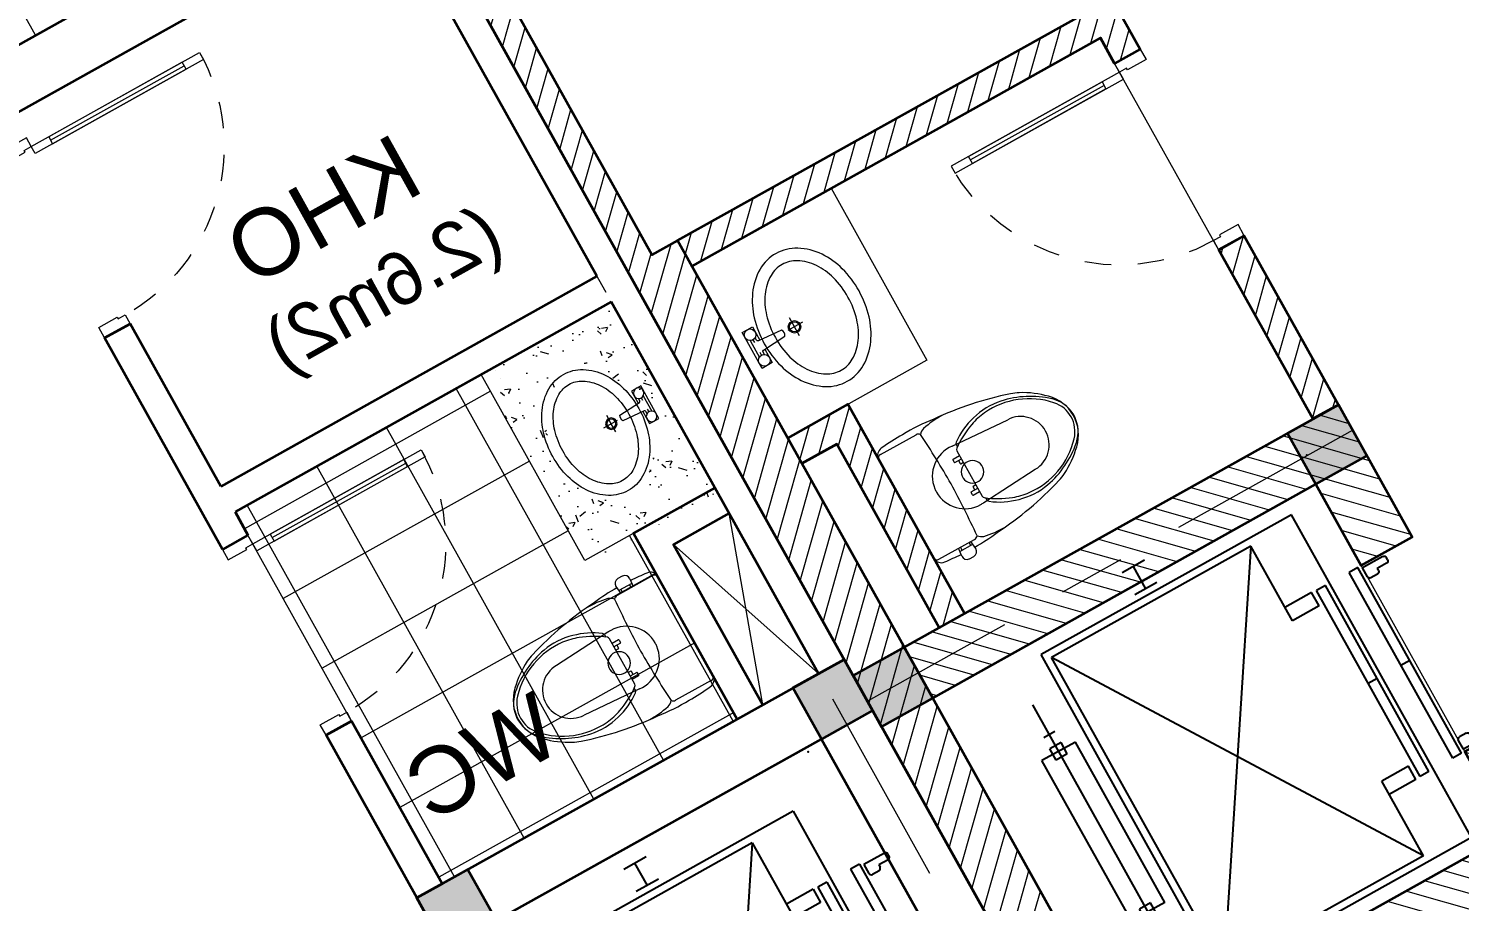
# Model space of a CAD drawing. Header units: millimetres. Extents: x 567980 to 569372, y 2065777 to 2066674.
# Drawn here: x 569140.37 to 569145.75, y 2066328.22 to 2066331.5 of the extents above; entities that cross this region are included whole.
import ezdxf
from ezdxf.enums import TextEntityAlignment as Align

# ---------------------------------------------------------------- set-up
doc = ezdxf.new("R2010")
doc.units = ezdxf.units.MM
for name, pattern in [('ACAD_ISO10W100', [18.5, 12, -3, 0.5, -3]), ('CENTER', [3, 1.5, -0.5, 0.5, -0.5]), ('HIDDEN', [0.75, 0.5, -0.25])]:
    doc.linetypes.add(name, pattern=pattern)
for name, color, linetype, lineweight in [('A-COT VACH', 2, 'Continuous', 35), ('A-CUA', 25, 'Continuous', 5), ('A-HATCH', 251, 'Continuous', 5), ('A-NET THAY', 125, 'Continuous', 18), ('A-NOI THAT', 44, 'Continuous', 9), ('A-TEXT', 7, 'Continuous', 18), ('A-TRUC', 250, 'CENTER', 5), ('A-TUONG', 255, 'Continuous', 35), ('boDnv', 54, 'Continuous', 25), ('E-NoiThat', 32, 'Continuous', 9)]:
    doc.layers.add(name, color=color, linetype=linetype, lineweight=lineweight)
for name, color, linetype in [('A-NOITHAT', 252, 'Continuous'), ('ChiaLo', 128, 'CENTER'), ('LogDg', 7, 'Continuous'), ('LoLK', 6, 'Continuous'), ('RANHGIOI', 2, 'HIDDEN'), ('TimDg', 222, 'Continuous'), ('ViaHeS', 32, 'Continuous')]:
    doc.layers.add(name, color=color, linetype=linetype)
doc.styles.add('A1-arial', font='arial.ttf')
pattern_1 = [(45, (0, 0), (-39.7747564417433, 39.7747564417433), [])]

# ---------------------------------------------------------------- blocks, each defined once
blk = doc.blocks.new('NEN')
at = {"layer": 'ChiaLo', "ltscale": 5}
blk.add_lwpolyline([(443.2643480503466, -37.73460690141656), (453.0097451560432, -55.19963582558557)], dxfattribs=at)
at = {"layer": 'LogDg'}
blk.add_lwpolyline([(462.1815661221044, -42.48358451551758, 0.0041726284779351), (446.5413396563381, -13.10736899357289, 0.417549530264486), (435.6132757971063, -9.93979105958715), (272.325187106966, -101.0537121025845, 0.4010373898271505), (269.0683510029921, -111.618277476402), (286.0838665945921, -145.6392632354982, 0.4275136513598196), (297.1370203814004, -149.0467209995259), (456.9905111831613, -59.84928802633658, 0.4060167121569392), (462.181566121988, -42.48358451551758)], format="xyb", dxfattribs=at)
at = {"layer": 'LoLK'}
blk.add_lwpolyline([(450.7170706497272, -33.57602568366565), (443.2643480502302, -37.73460690118372), (453.0097451560432, -55.19963582511991), (453.8875007131137, -54.70985269895755), (456.7725843070075, -45.08751426707022, 0.001635701081848544)], format="xyb", close=True, dxfattribs=at)
blk.add_lwpolyline([(443.2643480503466, -37.73460690118372), (438.0248393734219, -40.65822603250854), (447.7702364791185, -58.12325495714322), (453.0097451559268, -55.19963582605124)], close=True, dxfattribs=at)
at = {"layer": 'RANHGIOI', "color": 1, "ltscale": 9, "const_width": 1}
blk.add_lwpolyline([(-499.2712628248846, -471.6360870120116), (-50.47988043015357, -321.0239030651283, 0.05068378633206799), (130.4249903328018, -239.1350950314663), (301.3185663222102, -139.8425403106958), (460.0002608364448, -51.29896371345967, 0.006594107435328542), (435.2929911182728, -5.050918132066727), (303.0784757988295, 234.7691866031382), (284.6716201863019, 225.0765331583098), (-55.99284061836079, 76.58595611830242), (-56.83866986131761, 76.22319068433717, -0.005137433380439285), (-90.74293923540972, 62.09280168754049)], format="xyb", dxfattribs=at)
at = {"layer": 'TimDg', "linetype": 'ACAD_ISO10W100', "ltscale": 0.75}
blk.add_lwpolyline([(283.9055627286434, 294.4015332737472), (445.8017766892444, 0.7426494921091944, -0.0075170620276079), (474.0389339127578, -52.34833341650665), (508.7857144809095, -120.1167163779028, 0.0002777777783917)], format="xyb", dxfattribs=at)
at = {"layer": 'ViaHeS'}
blk.add_lwpolyline([(441.2579285323154, -15.95097548863851), (434.4995760840829, -13.99666644632816), (275.2912167349132, -102.8341193376109), (273.1615556324832, -109.7423404543661), (288.9297071680194, -141.2693345043808), (295.4895445022266, -143.2293175195809), (301.3185663401382, -139.8425403013825), (453.8875007131137, -54.70985269942321), (456.7725843070075, -45.08751426753588, 0.0041511948293334)], format="xyb", close=True, dxfattribs=at)
blk = doc.blocks.new('NEN A')
at = {"layer": 'LoLK'}
blk.add_lwpolyline([(-1.005157863488421, 20.00000000162981), (-7.005157863721251, 20.00000000139698), (-7.00515786325559, -6.984919309616089e-10), (-1.00515786325559, -6.984919309616089e-10)], close=True, dxfattribs=at)
blk.add_lwpolyline([(7.529294191859663, 20.00000000186265), (-1.005157863721251, 20.00000000162981), (-1.005157862789929, 0), (-2.328306436538696e-10, 0), (7.20807887497358, 6.996906686108559, 0.001635701081848544)], format="xyb", close=True, dxfattribs=at)
blk = doc.blocks.new('AP11B2')
at = {"layer": 'A-NOITHAT'}
for p, q in [((359.9999999990687, 1491.603832304019), (-360.0000000009313, 1491.603832304019)), ((-360.0000000009313, 1341.603832304019), (-360.0000000009313, 1491.603832304019)), ((359.9999999990687, 1341.603832304019), (359.9999999990687, 1491.603832304019)), ((557.9627270745113, 1416.603832304019), (-568.2546845125034, 1416.603832304019)), ((-435.0000000009313, 1391.603832304027), (-435.0000000009313, 1441.603832304019)), ((-385.0000000009313, 1391.603832304027), (-385.0000000009313, 1441.603832304019)), ((-335.0000000009313, 1441.603832304019), (-385.0000000009313, 1441.603832304019)), ((-335.0000000009313, 1391.603832304027), (-335.0000000009313, 1441.603832304019)), ((384.9999999990687, 1441.603832304019), (334.9999999990687, 1441.603832304019)), ((334.9999999990687, 1391.603832304027), (334.9999999990687, 1441.603832304019)), ((384.9999999990687, 1391.603832304027), (384.9999999990687, 1441.603832304019)), ((434.9999999990687, 1391.603832304027), (434.9999999990687, 1441.603832304019)), ((-335.0000000009313, 1391.603832304027), (-385.0000000009313, 1391.603832304027)), ((384.9999999990687, 1391.603832304027), (334.9999999990687, 1391.603832304027)), ((-725.0000000009313, 166.1255714344661), (-725.0000000009313, 1291.603832304019)), ((724.9999999990687, 1291.603832304019), (-725.0000000009313, 1291.603832304019)), ((359.9999999990687, 1341.603832304019), (-360.0000000009313, 1341.603832304019)), ((724.9999999990687, 166.1255714344588), (724.9999999990687, 1291.603832304019)), ((-695.0000000009313, 366.1255714344516), (-695.0000000009313, 1261.603832304019)), ((694.9999999990687, 1261.603832304019), (-695.0000000009313, 1261.603832304019)), ((694.9999999990687, 366.1255714344516), (-695.0000000009313, 1261.603832304019)), ((-695.0000000009313, 366.1255714344516), (694.9999999990687, 1261.603832304019)), ((694.9999999990687, 366.1255714344516), (694.9999999990687, 1261.603832304019)), ((-850.0000000009313, 757.1255714344661), (-850.0000000009313, 857.1255714344661)), ((-750.0000000009313, 757.1255714344661), (-750.0000000009313, 857.1255714344661)), ((749.9999999990687, 757.1255714344661), (749.9999999990687, 857.1255714344661)), ((849.9999999990687, 757.1255714344661), (849.9999999990687, 857.1255714344661)), ((-750.0000000009313, 807.1255714344588), (-850.0000000009313, 807.1255714344588)), ((749.9999999990687, 807.1255714344588), (849.9999999990687, 807.1255714344516)), ((-360.0000000009313, 366.1255714344516), (-695.0000000009313, 366.1255714344516)), ((-420.0000000009313, 246.1255714344588), (-420.0000000009313, 366.1255714344516)), ((-360.0000000009313, 246.1255714344588), (-360.0000000009313, 366.1255714344516)), ((694.9999999990687, 366.1255714344516), (359.9999999990687, 366.1255714344516)), ((359.9999999990687, 246.1255714344516), (359.9999999990687, 366.1255714344516)), ((419.9999999990687, 246.1255714344516), (419.9999999990687, 366.1255714344516)), ((-360.0000000009313, 246.1255714344588), (-420.0000000009313, 246.1255714344588)), ((417.3913043467328, 226.1255714344588), (-417.3913043485954, 226.1255714344661)), ((-417.3913043485954, 186.1255714344588), (-417.3913043485954, 226.1255714344661)), ((-9.313225746154785e-10, 186.1255714344516), (-9.313225746154785e-10, 226.1255714344661)), ((419.9999999990687, 246.1255714344516), (359.9999999990687, 246.1255714344516)), ((417.3913043467328, 186.1255714344516), (417.3913043467328, 226.1255714344588)), ((417.3913043467328, 186.1255714344516), (-417.3913043485954, 186.1255714344588)), ((724.9999999990687, 166.1255714344588), (-725.0000000009313, 166.1255714344661)), ((417.3913043467328, 79.48334088382398), (-417.3913043485954, 79.48334088382398)), ((-417.3913043485954, 39.48334088382398), (-417.3913043485954, 79.48334088382398)), ((-9.313225746154785e-10, 39.48334088382398), (-9.313225746154785e-10, 79.48334088382398)), ((417.3913043467328, 39.48334088382398), (417.3913043467328, 79.48334088382398)), ((417.3913043467328, 39.48334088382398), (-417.3913043485954, 39.48334088382398)), ((-407.3913043476641, -66.86999999999534), (-407.3913043476641, 25)), ((-367.3913043485954, 25), (-407.3913043476641, 25)), ((-357.3913043485954, -15), (-357.3913043485954, 15)), ((357.3913043467328, -15), (357.3913043467328, 15)), ((407.3913043458015, 25), (367.3913043467328, 25)), ((407.3913043458015, -66.86999999999534), (407.3913043458015, 25)), ((-377.3913043476641, -66.86999999999534), (-377.3913043476641, -24.99999999999272)), ((-367.3913043485954, -24.99999999999272), (-377.3913043476641, -24.99999999999272)), ((377.3913043458015, -24.99999999999272), (367.3913043467328, -24.99999999999272)), ((377.3913043458015, -66.86999999999534), (377.3913043458015, -24.99999999999272)), ((-387.3913043485954, -76.86999999999534), (-397.3913043485954, -76.86999999999534)), ((397.3913043467328, -76.86999999999534), (387.3913043467328, -76.86999999999534))]:
    blk.add_line(p, q, dxfattribs=at)
for centre, start, end in [((-367.3913043485954, 15), 0, 90), ((367.3913043467328, 15), 90, 180), ((-367.3913043485954, -15), 270, 0), ((367.3913043467328, -15), 180, 270), ((-397.3913043485954, -66.86999999999534), 180, 270), ((-387.3913043485954, -66.86999999999534), 270, 0), ((387.3913043467328, -66.86999999999534), 180, 270), ((397.3913043467328, -66.86999999999534), 270, 0)]:
    blk.add_arc(centre, 10, start, end, dxfattribs=at)
for p in [(-900.0000000009313, 0), (899.9999999990687, 0)]:
    blk.add_point(p, dxfattribs=at)
blk = doc.blocks.new('cum tm 2')
at = {"layer": 'A-HATCH'}
h = blk.add_hatch(dxfattribs=at)
h.set_pattern_fill('ANSI31', color=256, scale=450)
h.set_pattern_definition(pattern_1)
h.paths.add_polyline_path([(0, 0), (-1.30385160446167e-08, -220), (-1650.000000209548, -219.9999999112915), (-1650.000000209548, -569.9999999154825), (-1870.000000210479, -569.9999999153661), (-1870.000000209548, 1.01746991276741e-07)])
h = blk.add_hatch(dxfattribs=at)
h.set_pattern_fill('ANSI31', color=256, scale=450)
h.set_pattern_definition(pattern_1)
edge = h.paths.add_edge_path()
edge.add_line((-1.080334186553955e-07, -1939.99999991979), (-1870.00000021141, -1939.99999991979))
edge.add_line((-1870.00000021141, -1939.99999991979), (-1870.000000210479, -1369.999999915366))
edge.add_line((-1870.000000210479, -1369.999999915366), (-1650.00000021141, -1369.999999915482))
edge.add_line((-1650.00000021141, -1369.999999915482), (-1650.00000021141, -1719.99999991979))
edge.add_line((-1650.00000021141, -1719.99999991979), (-3.57162207365036e-06, -1719.99999991979))
edge.add_line((-3.57162207365036e-06, -1719.99999991979), (-3.57162207365036e-06, -1939.99999991979))
at = {"layer": 'A-NET THAY'}
blk.add_line((-1650.00000021141, -1369.999999915482), (-1650.000000209548, -569.9999999154825), dxfattribs=at)
at = {"layer": 'A-TUONG'}
for points in [[(0, 0), (-1.30385160446167e-08, -220), (-1650.000000209548, -219.9999999112915), (-1650.000000209548, -569.9999999154825), (-1870.000000210479, -569.9999999153661), (-1870.000000209548, 1.01746991276741e-07), (0, 0)], [(-1.080334186553955e-07, -1939.99999991979), (-1870.00000021141, -1939.99999991979), (-1870.000000210479, -1369.999999915366), (-1650.00000021141, -1369.999999915482), (-1650.00000021141, -1719.99999991979), (-3.57162207365036e-06, -1719.99999991979), (-3.57162207365036e-06, -1939.99999991979)]]:
    blk.add_lwpolyline(points, dxfattribs=at)
at = {"layer": 'E-NoiThat', "xscale": 0.9583333333333354, "yscale": 0.9583333333333354, "zscale": 0.9583333333333354, "rotation": 270}
blk.add_blockref('AP11B2', (-1673.958333543502, -969.9999999154825), dxfattribs=at)
blk = doc.blocks.new('*U383')
blk.add_line((-100.0000000000023, 69.99999999999682), (-866.6666666579814, 69.99999999997185))
for points in [[(146.6666666697758, 1066.666666657984), (146.6666666697779, 1006.666666657984), (39.99999999996746, 1006.66666665798), (39.99999999996713, 1016.66666665798), (-3.287385099311629e-11, 1016.666666657979), (-3.455376451328205e-11, 1066.666666657979)], [(-1.651491810735364e-12, 50), (-966.6666666579814, 49.99999999996844), (-966.6666666579824, 89.99999999996844), (-2.984053943095819e-12, 90)], [(-100.0000000000017, 49.99999999999693), (-100.000000000003, 89.99999999999682), (-866.6666666579824, 89.99999999997185), (-866.6666666579812, 49.99999999997185)], [(146.6666666698102, 4.774847184307873e-12), (146.6666666698083, 60.000000000005), (39.999999999998, 60.00000000000148), (39.99999999999832, 50.00000000000148), (-1.651491810735364e-12, 50), (0, 0)]]:
    blk.add_lwpolyline(points, close=True)
at = {"linetype": 'HIDDEN'}
blk.add_arc((-1.651491810735364e-12, 50), 966.6666666579797, 90.00000000000216, 180, dxfattribs=at)
blk = doc.blocks.new('cot 220')
at = {"layer": 'A-COT VACH'}
h = blk.add_hatch(color=256, dxfattribs=at)
h.dxf.hatch_style = 1
h.paths.add_polyline_path([(110.0000037951395, 109.9999999980937), (-109.9999962048605, 109.9999999980937), (-109.9999962048605, -110.0000000019063), (110.0000037951395, -110.0000000019063)])
blk.add_lwpolyline([(-109.9999962048605, -110.0000000019063), (110.0000037951395, -110.0000000019063), (110.0000037951395, 109.9999999980937), (-109.9999962048605, 109.9999999980937)], close=True, dxfattribs=at)
blk = doc.blocks.new('A$C78CE4EF6')
at = {"linetype": 'Continuous'}
for points in [[(272.9099743980005, 407.8112652199343), (220.4894274834332, 407.8112652199343), (220.4894274834332, 427.8112652199343), (220.4894274834332, 447.8112652199343), (290.4894274834332, 447.8112652199343), (360.4894274834369, 447.8112652199343), (360.4894274834369, 427.8112652199343), (360.4894274834369, 407.8112652199343), (308.0688805688878, 407.8112652199343)], [(323.1689194077262, 437.8112652199343), (257.8099355591366, 437.8112652199343)], [(260.4894274834369, 427.8112652199343), (270.9464681772697, 427.8112652199343)], [(320.4894274834332, 427.8112652199343), (310.0323867896368, 427.8112652199343)], [(290.421921823181, 250.5265355221927), (290.421921823181, 308.2396163186058)], [(255.1775905467402, 282.0678791264072), (290.4219218232029, 282.0678791264072), (325.6662530996437, 282.0678791264072)]]:
    blk.add_lwpolyline(points, dxfattribs=at)
for points in [[(40.00001144676571, 214.9999918006361, 0.1363991132505848), (60.47148754901355, 141.3535817116499, 0.1069699270968617), (119.2827109044301, 78.90109946765006, 0.08139384153877101), (196.0569786809392, 42.77061201166362, 0.06946845348571176), (290.0000114467657, 29.65516421385109, 0.06946845348582315), (383.9430442127159, 42.77061201166362, 0.08139384153865274), (460.717311989094, 78.90109946765006, 0.1069699270966787), (519.5285353444597, 141.3535817116499, 0.1363991132507756), (540.0000114467584, 214.9999918006361, 0.136399113250898), (519.5285353444197, 288.6464018886909, 0.1069699270965477), (460.717311989094, 351.0988841326907, 0.081393841538581), (383.9430442128105, 387.2293715886772, 0.06946845348590198), (290.0000114467657, 400.3448193864897, 0.06946845348571208), (196.0569786809392, 387.2293715886772, 0.08139384153878577), (119.2827109044083, 351.0988841326907, 0.1069699270968064), (60.47148754902082, 288.6464018886909, 0.1363991132506328)], [(83.10345972262803, 214.9999918006361, 0.1363991132507175), (97.39172963549572, 163.5977489817888, 0.106969927096764), (143.7020567185173, 114.420147924684, 0.08139384153869705), (207.862280761703, 84.2259144000709, 0.069468453485774), (290.0000114467657, 72.75861249025911, 0.0694684534857822), (372.1377421318139, 84.2259144000709, 0.08139384153872668), (436.2979661750142, 114.420147924684, 0.1069699270967358), (482.608293258043, 163.5977489817888, 0.1363991132506399), (496.8965631709034, 214.9999918006361, 0.1363991132505748), (482.6082932580539, 266.402234618552, 0.1069699270967331), (436.2979661750142, 315.5798356756568, 0.08139384153872804), (372.1377421318284, 345.7740692012012, 0.06946845348580341), (290.0000114467657, 357.2413711100817, 0.069468453485774), (207.862280761703, 345.7740692012012, 0.08139384153869675), (143.7020567185173, 315.5798356756568, 0.1069699270967864), (97.39172963548117, 266.402234618552, 0.136399113250665)]]:
    blk.add_lwpolyline(points, format="xyb", close=True, dxfattribs=at)
blk.add_lwpolyline([(257.8099355591148, 417.8112652199343), (267.3950596470422, 417.8112652199343, -0.3858324810878963), (272.3711364652881, 413.2997931092978), (278.5927070506659, 325.8220949321985, 0.2703142702328672), (302.3861479161969, 325.8220949321985), (308.6077185015747, 413.2997931092978, -0.3858324810877332), (313.5837953198497, 417.8112652199343), (323.1689194077262, 417.8112652199343)], format="xyb", dxfattribs=at)
for centre, radius in [((240.4894274834332, 427.8112652199343), 20), ((340.4894274834332, 427.8112652199343), 20), ((290.4219218232029, 282.0678791264072), 21.55172413793103), ((290.4219218232029, 282.0678791264072), 17.24137931034483)]:
    blk.add_circle(centre, radius, dxfattribs=at)
blk = doc.blocks.new('xi')
for p, q in [((31751.29010672538, -119432.4544668607), (31751.29010672538, -119585.9954824876)), ((31976.6716985204, -119417.7680248041), (31762.50733762837, -119417.7680248041)), ((31976.6716985204, -119417.7680248041), (32190.83605941475, -119417.7680248041)), ((32202.04984522282, -119432.4544668617), (32202.04984522282, -119585.9954824876)), ((32233.53801796536, -119513.2454011077), (32202.04984522282, -119517.2796079209)), ((32214.87593571746, -119525.5375018017), (32202.04984522282, -119525.5375018017)), ((32214.87593571746, -119515.6362973759), (32214.87593571746, -119571.0988896061)), ((32256.41345199288, -119534.1399052292), (32256.41345199288, -119552.59528175)), ((32214.87593571746, -119563.2165111341), (32202.04984522282, -119563.2165111341)), ((32233.53801796536, -119573.4897858715), (32202.04984522282, -119569.4555790583)), ((31899.67036931167, -119662.6109610032), (31899.67036931167, -119690.6092520198)), ((31901.67196978905, -119660.6093605254), (31911.67308198611, -119660.6093605254)), ((31913.67123736624, -119662.6109610032), (31913.67123736624, -119690.6092520198)), ((32039.67215967688, -119662.6109610032), (32039.67215967688, -119690.6092520198)), ((32051.67142725407, -119660.6093605254), (32041.67031505701, -119660.6093605254)), ((32053.66958263653, -119662.6109610032), (32053.66958263653, -119690.6092520198)), ((31854.92202404278, -119683.8534197696), (31870.03221284456, -119913.9651276702)), ((31857.59886323565, -119699.6112865228), (31866.81449366125, -119699.6112865228)), ((31878.56571436251, -119690.6092520198), (32074.77423758336, -119690.6092520198)), ((31913.67123736624, -119677.610906749), (31926.67302773191, -119677.610906749)), ((31928.67118311438, -119679.6125072259), (31928.67118311438, -119690.6092520198)), ((32024.67221392874, -119679.6125072259), (32024.67221392874, -119690.6092520198)), ((32039.67215967688, -119677.610906749), (32026.67036931121, -119677.610906749)), ((32098.41792790542, -119683.8534197696), (32083.30773910365, -119913.9651276702)), ((32095.74453380748, -119699.6112865228), (32086.52890338187, -119699.6112865228))]:
    blk.add_line(p, q)
blk.add_circle((31976.67169852063, -119702.7669939883), 42.49869791666666)
for points in [[(31726.32349973635, -119541.064547156), (31726.46819374614, -119509.5384783642), (31728.40778250524, -119478.0434154281), (31732.13193072469, -119446.7378327483)], [(31732.13193072469, -119446.7378327483), (31733.36872000524, -119430.7388093108), (31746.46697304302, -119418.2434479827), (31762.50733762883, -119417.7680248031)], [(31751.29010672585, -119432.4544668617), (31751.29010672585, -119424.344712087), (31757.86679400594, -119417.7680248031), (31765.97999387697, -119417.7680248031)], [(32187.36340316475, -119417.7680248031), (32195.47315793947, -119417.7680248031), (32202.04984522329, -119424.344712087), (32202.04984522329, -119432.4544668617)], [(32190.83605941475, -119417.7680248031), (32206.87642400057, -119418.2434479827), (32219.97467703835, -119430.7388093108), (32221.20802122072, -119446.7378327483)], [(32221.20802122072, -119446.7378327483), (32223.87452512883, -119469.130953406), (32225.62463363537, -119491.6205367418), (32226.45834674218, -119514.1514612185)], [(31732.31796588466, -119672.5741771506), (31726.71968571746, -119628.9764937731), (31724.71464014516, -119584.9895146051), (31726.32349973635, -119541.064547156)], [(31744.35168441475, -119621.8348108279), (31747.29379596093, -119613.8387442054), (31752.0376924453, -119606.6281593526), (31758.21474865169, -119600.7577166455)], [(31758.21474865169, -119600.7611617418), (31753.94283024871, -119597.023233139), (31751.43135564119, -119591.6695547523), (31751.29010672585, -119585.9954824867)], [(31976.67169852086, -119610.5934642563), (31903.75969765426, -119609.8906647796), (31830.89592812301, -119606.6109338785), (31758.21474865169, -119600.7611617418)], [(32195.1286483919, -119600.7611617418), (32122.44746892058, -119606.6109338785), (32049.58369938933, -119609.8906647796), (31976.67169852086, -119610.5934642563)], [(32202.04984522329, -119585.9954824867), (32201.91204140239, -119591.6695547523), (32199.40056679488, -119597.023233139), (32195.1286483919, -119600.7611617418)], [(32195.1286483919, -119600.7577166455), (32201.30570459829, -119606.6281593526), (32206.04960108266, -119613.8387442054), (32208.99171262883, -119621.8348108279)], [(32227.55388710738, -119572.7249746742), (32227.45742443294, -119606.1113950284), (32225.27667898961, -119639.4599193344), (32221.02543115892, -119672.5741771506)], [(31735.49778901503, -119708.6581072705), (31735.09471284502, -119679.4747034097), (31738.06783025057, -119650.3395308824), (31744.35512951107, -119621.8382559242)], [(31899.67036931121, -119662.6109610023), (31899.67036931121, -119661.5050853537), (31900.56609413677, -119660.6093605245), (31901.67196978905, -119660.6093605245)], [(31911.67308198565, -119660.6093605245), (31912.77551254162, -119660.6093605245), (31913.67123736531, -119661.5050853537), (31913.67123736531, -119662.6109610023)], [(32039.67215967641, -119662.6109610023), (32039.67215967641, -119661.5050853537), (32040.56443940752, -119660.6093605245), (32041.67031505794, -119660.6093605245)], [(32051.67142725454, -119660.6093605245), (32052.77385780864, -119660.6093605245), (32053.66958263607, -119661.5050853537), (32053.66958263607, -119662.6109610023)], [(32208.98826753066, -119621.8382559242), (32215.27556679302, -119650.3395308824), (32218.24523910225, -119679.4747034097), (32217.84216293224, -119708.6581072705)], [(31789.96130355724, -119970.9194462458), (31759.1862655794, -119874.0571415583), (31739.83860932753, -119773.9288863512), (31732.31796588466, -119672.5741771506)], [(31801.25777165496, -119805.3929434242), (31810.30803749614, -119768.5304217236), (31826.76181353905, -119733.8968768017), (31849.61313189843, -119703.5903718108)], [(31819.54778359176, -119787.936644596), (31831.71241575197, -119754.3814145634), (31848.93789318294, -119722.8829065347), (31870.6247692676, -119694.533215777)], [(31849.61313189843, -119703.5903718108), (31851.50448931844, -119701.0857873904), (31854.46038124801, -119699.6112865219), (31857.59886323565, -119699.6112865219)], [(31870.6247692676, -119694.533215777), (31872.51612668947, -119692.0630823122), (31875.45479314119, -119690.6092520179), (31878.56571436205, -119690.6092520179)], [(31926.67302773238, -119677.6109067472), (31927.77545828649, -119677.6109067472), (31928.67118311391, -119678.5066315765), (31928.67118311391, -119679.612507225)], [(32024.67221392781, -119679.612507225), (32024.67221392781, -119678.5066315765), (32025.56449366079, -119677.6109067472), (32026.67036931121, -119677.6109067472)], [(32074.77423758336, -119690.6092520179), (32077.88860390239, -119690.6092520179), (32080.82382525966, -119692.0630823122), (32082.71518267968, -119694.533215777)], [(32082.71518267968, -119694.533215777), (32104.40550386065, -119722.8829065347), (32121.63098128975, -119754.3814145634), (32133.79216835738, -119787.936644596)], [(32095.74453380794, -119699.6112865219), (32098.88301579558, -119699.6112865219), (32101.83890772329, -119701.0857873904), (32103.72682005071, -119703.5903718108)], [(32103.72682005071, -119703.5903718108), (32126.58158350454, -119733.8968768017), (32143.03191444927, -119768.5304217236), (32152.08562538863, -119805.3929434242)], [(32221.02543115892, -119672.5741771506), (32213.50134261974, -119773.9288863512), (32194.15713146419, -119874.0571415583), (32163.37864839003, -119970.9194462458)], [(31796.58966727272, -119926.1366500231), (31788.71417898961, -119886.0736346142), (31790.31270329744, -119844.7255985895), (31801.25777165496, -119805.3929434242)], [(31804.89579248891, -119850.8923195088), (31807.03519678579, -119829.3639178174), (31811.96168333196, -119808.2006962458), (31819.54778359176, -119787.936644596)], [(32133.79216835738, -119787.936644596), (32141.38171371163, -119808.2006962458), (32146.3082002578, -119829.3639178174), (32148.44415945836, -119850.8923195088)], [(32152.08562538863, -119805.3929434242), (32163.02724865169, -119844.7255985895), (32164.62577295766, -119886.0736346142), (32156.75372977086, -119926.1366500231)], [(31898.86766206377, -120097.295883962), (31830.53419309572, -120034.5124638239), (31795.72150320836, -119943.2381040165), (31804.89579248891, -119850.8923195088)], [(32148.44415945836, -119850.8923195088), (32157.62189383522, -119943.2381040165), (32122.80920394787, -120034.5124638239), (32054.47573497982, -120097.295883962)], [(31882.28641748705, -120097.5852719815), (31838.75419092641, -120049.2299117418), (31809.13670503066, -119989.9811595688), (31796.58966727272, -119926.1366500231)], [(31976.67169852086, -120017.7658546651), (31918.87677664772, -120017.7658546651), (31871.58939600267, -119971.739378971), (31870.03221284502, -119913.9651276702)], [(32083.30773910412, -119913.9651276702), (32081.75055594274, -119971.739378971), (32034.46662039586, -120017.7658546651), (31976.67169852086, -120017.7658546651)], [(32156.75372977086, -119926.1366500231), (32144.20669201107, -119989.9811595688), (32114.58920611531, -120049.2299117418), (32071.05353445836, -120097.5852719815)], [(31802.53245698565, -120001.4739981117), (31797.50606267058, -119991.655475975), (31793.30304617897, -119981.4338776702), (31789.96130355724, -119970.9194462458)], [(32163.37864839003, -119970.9194462458), (32160.04035086461, -119981.4338776702), (32155.83388927669, -119991.655475975), (32150.80749496163, -120001.4739981117)], [(31868.08917898961, -120091.2566315765), (31841.64462603905, -120064.9671079228), (31819.52022282683, -120034.6674931208), (31802.53245698565, -120001.4739981117)], [(32150.80749496163, -120001.4739981117), (32133.81972912044, -120034.6674931208), (32111.69532590822, -120064.9671079228), (32085.25077295766, -120091.2566315765)], [(31976.67169852086, -120137.7688657353), (31935.64061128066, -120137.7688657353), (31896.39752860085, -120120.9602448577), (31868.08917898961, -120091.2566315765)], [(32054.47573497982, -120097.295883962), (32010.47842052669, -120137.7171893017), (31942.86153142244, -120137.7171893017), (31898.86766206377, -120097.295883962)], [(32085.25077295766, -120091.2566315765), (32056.94242334829, -120120.9602448577), (32017.70278576107, -120137.7688657353), (31976.67169852086, -120137.7688657353)]]:
    blk.add_open_spline(points, degree=3)
for points in [[(31854.92202404232, -119683.8534197705), (31847.42205116988, -119616.6154911676), (31895.84631332287, -119556.0231517563), (31963.08768702016, -119548.5231788838), (31967.59731701107, -119548.0201949449), (31972.13106267058, -119547.7687029736), (31976.67169852086, -119547.7687029736)], [(31976.67169852086, -119547.7687029736), (32044.32648367897, -119547.7687029736), (32099.17584891335, -119602.6146231117), (32099.17584891335, -119670.2728533642), (32099.17584891335, -119674.8100441219), (32098.92091184758, -119679.3437897796), (32098.41792790496, -119683.8534197705)], [(32233.53801796489, -119513.2454011077), (32245.36158567385, -119512.4599193344), (32255.58662907869, -119521.4068323122), (32256.37211084642, -119533.2304000231), (32256.39278142058, -119533.5335684242), (32256.40656180397, -119533.836736829), (32256.41345199288, -119534.1399052301)], [(32256.41345199288, -119552.5952817509), (32256.12750906774, -119564.4429651285), (32246.29520654955, -119573.8170699449), (32234.44752317385, -119573.5311270179), (32234.14435477086, -119573.524236829), (32233.84118636974, -119573.5104564475), (32233.53801796489, -119573.4897858696)], [(32071.05353445836, -120097.5852719815), (32024.12444374614, -120149.7130117835), (31943.82271306307, -120153.9263635622), (31891.69497326107, -120106.9938277574), (31888.39801688024, -120104.0241554463), (31885.25608979628, -120100.8856734606), (31882.28641748705, -120097.5852719815)]]:
    blk.add_open_spline(points, degree=3, knots=[0, 0, 0, 0, 1, 1, 1, 2, 2, 2, 2])
blk = doc.blocks.new('T1T2')
at = {"layer": 'A-HATCH'}
h = blk.add_hatch(dxfattribs=at)
h.set_pattern_fill('ANSI31', color=256, scale=0.5)
h.set_pattern_definition([(45, (-220.6974602016853, 87.5), (-0.04419417382415922, 0.04419417382415922), [])])
h.paths.add_polyline_path([(0.2200000000884756, -3.849999881582335), (0.1100000001024455, -3.849999881582335), (0.1100000001024455, -2.219999999040738), (2.089999995660037, -2.219999999506399), (2.089999995660037, -2.000000000232831), (0, -2), (0, -17.00000000046566), (1.224273790139705, -17.00000000046566), (2.18135633028578, -16.07095672283322), (2.028122386196628, -15.91309805680066), (1.135056654922664, -16.78000000026077), (0.1099999955622479, -16.77999999979511), (0.1099999955622479, -11.55999999819323), (0.2199999955482781, -11.55999999819323)])
h.paths.add_polyline_path([(5.766157194506377, -10.8299501913134), (5.546224289922975, -10.82451719022356), (5.503866963088512, -12.53918097168207), (4.611264191917144, -13.40563351823948), (4.76449813588988, -13.56349218427204), (5.72158067591954, -12.63444890663959)])
h.paths.add_polyline_path([(5.827895841444843, -8.330712639493868), (5.607962936861441, -8.325279638636857), (5.58573702396825, -9.22500515729189), (5.805669928551652, -9.2304381581489)])
h.paths.add_polyline_path([(5.857530392007902, -7.131078614853323), (5.6375974874245, -7.125645613763481), (5.622780212201178, -7.725462626200169), (5.842713116668165, -7.73089562729001)])
h.paths.add_polyline_path([(5.916799493017606, -4.731810565339401), (5.696866588434204, -4.72637756424956), (5.66723203798756, -5.926011589122936), (5.887164942454547, -5.931444589979947)])
h.paths.add_polyline_path([(5.98428338940721, -2.000000000465661), (4.889999995706603, -2.000000000465661), (4.889999995706603, -2.220000000204891), (5.758781615062617, -2.220000000437722), (5.736379322479479, -3.12686553131789), (5.956312227062881, -3.1322985321749)])
h.paths.add_polyline_path([(2.089999995776452, -3.119999940739945), (1.979999995790422, -3.119999951682985), (1.979999995790422, -3.849999881815165), (2.089999995892867, -3.849999881815165)], flags=17)
h.paths.add_polyline_path([(2.089999995660037, -2.219999999506399), (1.979999995674007, -2.219999999506399), (1.979999995674007, -2.319999951636419), (2.089999995660037, -2.319999940926209)], flags=17)
h.paths.add_polyline_path([(2.089999999850988, -3.849999881815165), (0.2200000000884756, -3.849999881815165), (0.2199999999720603, -3.95999988168478), (1.979999999864958, -3.959999881917611), (1.979999999864958, -4.069999998202547), (2.089999999967404, -4.069999998202547)], flags=17)
h.paths.add_polyline_path([(0.4800000046379864, -4.699999998323619), (0.219999999506399, -4.699999998323619), (0.219999999506399, -4.809999998426065), (0.3700000046519563, -4.809999998426065), (0.3700000046519563, -5.599999998230487), (0.4800000046379864, -5.599999998230487)], flags=17)
h.paths.add_polyline_path([(2.089999999850988, -4.873012313386425), (1.979999999864958, -4.873012313386425), (1.979999999864958, -5.599999998230487), (2.089999999850988, -5.599999998230487)], flags=17)
at = {"layer": 'A-NET THAY'}
blk.add_line((1.979999999864958, -4.873012313386425), (1.979999999864958, -4.069999998202547), dxfattribs=at)
at = {"layer": 'A-NOI THAT'}
blk.add_lwpolyline([(0.2200000000884756, -3.95999988168478), (0.8200000000651926, -3.95999988168478), (0.8200000000651926, -4.699999998323619), (0.2200000000884756, -4.699999998323619)], close=True, dxfattribs=at)
at = {"layer": 'A-TRUC', "ltscale": 0.5}
blk.add_line((2.089999999850988, -5.709999999031425), (-3.492459654808044e-10, -5.709999999031425), dxfattribs=at)
at = {"layer": 'A-TUONG'}
blk.add_line((0.2200000000884756, -5.599999998230487), (0.1100000001024455, -5.599999998230487), dxfattribs=at)
for points in [[(2.18135633028578, -16.07095672283322), (1.224273790139705, -17.00000000046566), (0, -17.00000000046566), (0, -2), (2.089999995660037, -2.000000000232831)], [(2.028122386196628, -15.91309805680066), (1.135056654922664, -16.78000000026077), (0.1099999955622479, -16.77999999979511), (0.1099999955622479, -11.55999999819323), (0.2199999955482781, -11.55999999819323), (0.2200000000884756, -3.849999881582335), (0.1100000001024455, -3.849999881582335), (0.1100000001024455, -2.219999999040738), (2.089999995660037, -2.219999999506399)], [(0.2200000000884756, -3.849999881815165), (2.089999999850988, -3.849999881815165), (2.089999999967404, -4.069999998202547), (1.979999999864958, -4.069999998202547), (1.979999999864958, -3.959999881917611), (0.2200000000884756, -3.95999988168478)], [(0.4800000046379864, -5.599999998230487), (0.4800000046379864, -4.699999998323619), (0.2200000000884756, -4.699999998323619)], [(0.3700000046519563, -5.599999998230487), (0.3700000046519563, -4.809999998426065), (0.2200000000884756, -4.809999998426065)]]:
    blk.add_lwpolyline(points, dxfattribs=at)
blk.add_lwpolyline([(2.089999999850988, -5.599999998230487), (1.979999999864958, -5.599999998230487), (1.979999999864958, -4.873012313386425), (2.089999999850988, -4.873012313386425)], close=True, dxfattribs=at)
at = {"layer": 'Defpoints'}
blk.add_lwpolyline([(0, -2), (1.280568540096283e-09, -17.00000000046566), (1.224273790139705, -17.00000000046566), (5.72158067591954, -12.63444890663959), (5.98428338940721, -2.000000000465661)], close=True, dxfattribs=at)
at = {"layer": 'A-COT VACH', "xscale": 0.001, "yscale": 0.001, "zscale": 0.001}
for p in [(0.1099999918369576, -5.709999998332933), (1.97999999159947, -5.709999998332933)]:
    blk.add_blockref('cot 220', p, dxfattribs=at)
at = {"layer": 'A-CUA', "extrusion": (0, 0, -1), "xscale": 0.0007500000000000002, "yscale": 0.0007500000000000002, "zscale": -0.0007500000000000002, "rotation": 180}
blk.add_blockref('*U383', (-1.979999999864958, -4.069999998202547), dxfattribs=at)
at = {"layer": 'A-NOI THAT', "rotation": 90}
for name, p, xscale, yscale, zscale in [('A$C78CE4EF6', (0.7564999910537153, -4.667200070340186), 0.0011, 0.0011, 0.0011), ('xi', (-118.9377680202015, 26.82667170022614), -0.001, 0.001, 0.001)]:
    blk.add_blockref(name, p, dxfattribs=dict(at, xscale=xscale, yscale=yscale, zscale=zscale))
at = {"layer": 'A-TUONG', "xscale": -0.001, "yscale": 0.001, "zscale": 0.001}
blk.add_blockref('cum tm 2', (0.2199999997392297, -5.599999998230487), dxfattribs=at)
blk = doc.blocks.new('*U307')
blk.add_line((69.99999999999977, -100.0000000000002), (69.99999999999842, -866.6668357360223))
for points in [[(2.273736754828163e-13, 146.666666692162), (60.00000000000045, 146.6666666921618), (60.00000000000023, 39.99999999999983), (50.00000000000023, 39.99999999999986), (50, -1.13686837721616e-13), (0, 0)], [(1066.666835736022, 146.6666666921603), (1006.666835736022, 146.6666666921606), (1006.666835736022, 39.99999999999834), (1016.666835736022, 39.99999999999832), (1016.666835736022, -1.687216298668624e-12), (1066.666835736022, -1.829324845820643e-12)], [(50, -1.13686837721616e-13), (49.99999999999797, -966.6668357360229), (89.99999999999797, -966.6668357360227), (90, -2.273736754432321e-13)], [(50, -100.0000000000002), (89.99999999999977, -100.0000000000003), (89.99999999999842, -866.6668357360227), (49.99999999999842, -866.6668357360227)]]:
    blk.add_lwpolyline(points, close=True)
at = {"linetype": 'HIDDEN'}
blk.add_arc((50, -1.13686837721616e-13), 966.666835736023, 270, 7.802421844452399e-15, dxfattribs=at)
blk = doc.blocks.new('*U306')
blk.add_line((69.99999999999977, -100.0000000000002), (69.99999999999842, -866.6666666666034))
for points in [[(2.273736754828163e-13, 146.666666692162), (60.00000000000045, 146.6666666921618), (60.00000000000023, 39.99999999999983), (50.00000000000023, 39.99999999999986), (50, -1.13686837721616e-13), (0, 0)], [(1066.666666666604, 146.6666666921603), (1006.666666666603, 146.6666666921606), (1006.666666666603, 39.99999999999834), (1016.666666666603, 39.99999999999832), (1016.666666666603, -1.687216023459315e-12), (1066.666666666603, -1.829324570611335e-12)], [(50, -1.13686837721616e-13), (49.99999999999797, -966.666666666604), (89.99999999999797, -966.6666666666038), (90, -2.273736754432321e-13)], [(50, -100.0000000000002), (89.99999999999977, -100.0000000000003), (89.99999999999842, -866.6666666666038), (49.99999999999842, -866.6666666666038)]]:
    blk.add_lwpolyline(points, close=True)
at = {"linetype": 'HIDDEN'}
blk.add_arc((50, -1.13686837721616e-13), 966.666666666604, 270, 7.802421844452399e-15, dxfattribs=at)
blk = doc.blocks.new('MBT1 A1')
at = {"layer": 'A-HATCH'}
h = blk.add_hatch(dxfattribs=at)
h.set_pattern_fill('SQRTMPLT', color=256, scale=0.4000000000000001, pattern_type=2)
h.set_pattern_definition([(6.232856619229086e-15, (-410.517067708075, -66.48982095555402), (-2.775557561562891e-17, 0.4), []), (90, (-410.517067708075, -66.48982095555402), (-0.4, 0), [])])
h.paths.add_polyline_path([(4.800000000046566, -1.999999999767169), (5.290000000037253, -1.999999999767169), (5.289999999804422, -0.1099999996367842), (0.7100000001955777, -0.1099999996367842), (0.7099999999627471, -1.999999999767169), (1.999999999767169, -1.999999999767169)])
at = {"layer": 'A-HATCH', "ltscale": 100}
h = blk.add_hatch(dxfattribs=at)
h.set_pattern_fill('AR-CONC', color=251, scale=0.03, double=1)
h.set_pattern_definition([(49.99999999999999, (-4959.393459452083, 138.0816618120298), (0.215178054780226, -0.01882564049477853), [0.0225, -0.2475]), (355, (-4959.393459452083, 138.0816618120298), (-0.04162540008389999, 0.2256576401100036), [0.01800000000000001, -0.198]), (100.45144446, (-4959.375527947675, 138.0800930084661), (0.1735526540181336, 0.2068319972905888), [0.01912205759999985, -0.2103426335999988]), (46.18420000000001, (-4959.393459452083, 138.1416618118528), (0.3201723992014717, -0.04965578423792297), [0.03374999999999977, -0.3712499999999982]), (96.63563549, (-4959.366778428433, 138.1375238199253), (0.2803985837022686, 0.2922355802323651), [0.02868310260000001, -0.3155141279999999]), (351.1841639899999, (-4959.393459452083, 138.1416618118528), (0.2803985835164319, 0.2922355800809971), [0.027, -0.2970000003]), (20.99999999999998, (-4959.363459452288, 138.1266618117224), (0.1790721156355385, -0.1207856671996017), [0.0225, -0.2475]), (326, (-4959.363459452288, 138.1266618117224), (0.0729945995764745, 0.2175450135140559), [0.01800000000000001, -0.198]), (71.45144474, (-4959.348536775913, 138.1165963397361), (0.2520667130189913, 0.09675934584190615), [0.019122057, -0.2103426336000001]), (37.49999999999996, (-4959.393459452083, 138.0816618120298), (0.003647956595187206, 0.09986815614939346), [0, -0.1956, 0, -0.201, 0, -0.19875]), (7.499999999999998, (-4959.393459452083, 138.0816618120298), (0.07892086123264458, 0.1183235135647081), [0, -0.1146, 0, -0.1911, 0, -0.07575]), (327.5, (-4959.460359452059, 138.0816618120298), (0.1601467308517227, -0.006766461520313939), [0, -0.07500000000000001, 0, -0.2340000000000001, 0, -0.3105000000000001]), (317.5, (-4959.490359452087, 138.0816618120298), (0.1749558508027159, 0.03003149469969532), [0, -0.09750000000000002, 0, -0.1554, 0, -0.2205000000000001])])
h.paths.add_polyline_path([(0.6700006034225225, -4.749995999969542), (0.1099999998696148, -4.749995999969542), (0.1094899289309978, -4.573314727516845), (0.1094899289309978, -3.929999999934807), (0.6675792653113604, -3.929999999701977)])
edge = h.paths.add_edge_path(flags=16)
edge.add_arc((0.3099156294483691, -4.364091099705547), 0.2623453469774014, 325.4914770149736, 344.1045401876586)
edge.add_arc((0.2323408904485404, -4.341999999713153), 0.3430042387699794, 344.1045401865552, 359.9999999998334)
edge.add_arc((0.2323408904485404, -4.341999999713153), 0.3430042387720024, 359.9999999997302, 375.8954598128292)
edge.add_arc((0.3099156294483691, -4.319908899953589), 0.2623453469774119, 15.89545981207141, 34.50852298489549)
edge.add_arc((0.35899768024683, -4.286164989927784), 0.2027827820308077, 34.50852298695161, 58.93135369265522)
edge.add_arc((0.3900003018788993, -4.234707712428644), 0.142707712517116, 58.93135369160257, 90.00000000011103)
edge.add_arc((0.3900003018788993, -4.234707712428644), 0.1427077125133946, 90.00000000012271, 121.0686463100078)
edge.add_arc((0.421002923278138, -4.286164990160614), 0.2027827820307939, 121.0686463088115, 145.4914770092289)
edge.add_arc((0.4700849740765989, -4.319908899953589), 0.2623453469758167, 145.4914770121111, 164.1045401908233)
edge.add_arc((0.5476597128435969, -4.341999999945983), 0.3430042387720645, 164.1045401881455, 177.0497553847749)
edge.add_line((0.2051100896205753, -4.324346006615087), (0.1971890282584354, -4.323782646562904))
edge.add_line((0.1971890281420201, -4.323782646795735), (0.1971890281420201, -4.271510583814234))
edge.add_line((0.1971890281420201, -4.271510583581403), (0.1771890281233937, -4.271510583581403))
edge.add_line((0.1771890281233937, -4.271510583814234), (0.1571890281047672, -4.271510583814234))
edge.add_line((0.1571890281047672, -4.271510583581403), (0.1571890281047672, -4.341510583646595))
edge.add_line((0.1571890281047672, -4.341510583879426), (0.1571890281047672, -4.411510583944619))
edge.add_line((0.1571890283375978, -4.411510583711788), (0.1771890283562243, -4.411510583711788))
edge.add_line((0.1771890283562243, -4.411510583711788), (0.1971890283748507, -4.411510583711788))
edge.add_line((0.1971890281420201, -4.411510583944619), (0.1971890281420201, -4.359238520963117))
edge.add_line((0.1971890283748507, -4.359238520963117), (0.2050612148595974, -4.358678636839613))
edge.add_arc((0.5476597128435969, -4.341999999945983), 0.3430042387720152, 182.7871156700115, 195.8954598110178)
edge.add_arc((0.4700849738437682, -4.364091099938378), 0.2623453469799468, 195.8954598114858, 214.5085229898625)
edge.add_arc((0.421002923278138, -4.397835009498522), 0.2027827820263889, 214.5085229899256, 238.9313536901553)
edge.add_arc((0.3900003018788993, -4.449292287230492), 0.1427077125142242, 238.9313536895388, 269.9999999996904)
edge.add_arc((0.3900003018788993, -4.449292287230492), 0.1427077125179858, 269.9999999998013, 301.0686463085221)
edge.add_arc((0.35899768024683, -4.397835009498522), 0.2027827820292544, 301.0686463082767, 325.4914770137669)
edge = h.paths.add_edge_path(flags=0)
edge.add_arc((0.3099156294483691, -4.364091099705547), 0.219241898700073, 325.4914770143702, 344.1045401885109)
edge.add_arc((0.2323408904485404, -4.341999999713153), 0.2999007904946627, 344.1045401869093, 359.9999999999152)
edge.add_arc((0.2323408904485404, -4.341999999713153), 0.2999007904938917, 359.9999999994454, 375.895459812462)
edge.add_arc((0.3099156294483691, -4.319908899953589), 0.2192418987024644, 15.89545981205855, 34.50852298618319)
edge.add_arc((0.35899768024683, -4.286164989927784), 0.1596793337543774, 34.50852298804974, 58.93135369186989)
edge.add_arc((0.3900003018788993, -4.234707712428644), 0.09960426424284492, 58.93135369125341, 90.00000000042691)
edge.add_arc((0.3900003018788993, -4.234707712428644), 0.09960426423516766, 90.00000000121378, 121.068646308319)
edge.add_arc((0.421002923278138, -4.286164990160614), 0.1596793337543084, 121.0686463062792, 145.4914770132954)
edge.add_arc((0.4700849740765989, -4.319908899953589), 0.2192418987045806, 145.4914770143886, 164.1045401870689)
edge.add_arc((0.5476597128435969, -4.341999999945983), 0.2999007904944588, 164.104540186904, 179.9999999999319)
edge.add_arc((0.5476597128435969, -4.341999999945983), 0.2999007904951869, 180.0000000000709, 195.8954598130767)
edge.add_arc((0.4700849738437682, -4.364091099938378), 0.2192418987042938, 195.8954598137373, 214.5085229864496)
edge.add_arc((0.421002923278138, -4.397835009498522), 0.1596793337529805, 214.5085229860119, 238.9313536930439)
edge.add_arc((0.3900003018788993, -4.449292287230492), 0.09960426423486016, 238.9313536920238, 269.9999999991713)
edge.add_arc((0.3900003018788993, -4.449292287230492), 0.09960426424456092, 269.9999999992801, 301.0686463084362)
edge.add_arc((0.35899768024683, -4.397835009498522), 0.1596793337523358, 301.0686463085344, 325.4914770123715)
edge = h.paths.add_edge_path(flags=0)
edge.add_arc((0.3229324144776911, -4.341578089632094), 0.02155172413773835, 1.272221872585407e-14, 360)
edge = h.paths.add_edge_path(flags=0)
edge.add_arc((0.3229324144776911, -4.341578089632094), 0.01724137930944562, 1.272221872585407e-14, 360)
edge = h.paths.add_edge_path(flags=0)
edge.add_arc((0.1771890281233937, -4.391510583693162), 0.01999999999991269, 4.585850961921357e-10, 120.000000000425)
edge.add_line((0.1671890281140804, -4.374190075555816), (0.1671890281140804, -4.308831091737375))
edge.add_arc((0.1771890283562243, -4.291510583600029), 0.02000000000000637, 240.0000000000105, 360.0000000000209)
edge.add_arc((0.1771890283562243, -4.291510583600029), 0.02, 1.272221872585407e-14, 180)
edge.add_arc((0.1771890283562243, -4.291510583600029), 0.02000000000016007, 179.9999999997082, 239.9999999997281)
edge.add_line((0.1671890281140804, -4.308831091737375), (0.1671890281140804, -4.374190075555816))
edge.add_arc((0.1771890281233937, -4.391510583693162), 0.02000000000001365, 120.0000000000256, 179.9999999999375)
edge.add_arc((0.1771890281233937, -4.391510583693162), 0.02, 180.0000000000417, 360.0000000000417)
h = blk.add_hatch(dxfattribs=at)
h.set_pattern_fill('_USER', color=251, scale=0.3, double=1, pattern_type=0)
h.set_pattern_definition([(6.232856619229086e-15, (-314.5519877213519, -96.80991696077399), (-1.387778780781446e-17, 0.3), []), (90, (-314.5519877213519, -96.80991696077399), (-0.2999999999999999, 0), [])])
h.paths.add_polyline_path([(0.6700006034225225, -4.729995999718085), (0.4600000001955777, -4.729995999950916), (0.4599999999627471, -5.529995999997482), (1.619999999878928, -5.529995999764651), (1.619999999878928, -5.529991999734193), (1.730000000214204, -5.529991999967024), (1.730000000214204, -4.839999999618158), (1.729999999748543, -4.039999999804422), (1.729999999981374, -3.929999999934807), (0.6700006031896919, -3.929999999701977)])
at = {"layer": 'A-NET THAY', "ltscale": 100}
for p, q in [((1.729999999981374, -3.119997596135363), (1.840000000083819, -3.119997469475493)), ((1.729999999981374, -4.829999999841675), (1.729999999748543, -4.029999999795109)), ((0, -5.529995999764651), (1.839999999850988, -5.529995999997482))]:
    blk.add_line(p, q, dxfattribs=at)
at = {"layer": 'A-NOI THAT', "linetype": 'ByBlock'}
for p, q in [((0.1100000001024455, -5.529995999764651), (0.3500000000931323, -4.8399959995877)), ((0.3499999998603016, -5.529995999997482), (0.1099999998696148, -4.8399959995877))]:
    blk.add_line(p, q, dxfattribs=at)
blk.add_lwpolyline([(0.1100000001024455, -4.729995999718085), (0.6700006034225225, -4.729995999718085), (0.6700006031896919, -3.929999999701977), (0.1099999998696148, -3.929999999934807)], close=True, dxfattribs=at)
at = {"layer": 'A-TRUC', "ltscale": 0.5}
blk.add_line((0.1100000001024455, -16.8899959998671), (0.1099999998696148, -2.109995999606326), dxfattribs=at)
at = {"layer": 'A-TUONG'}
for p, q in [((0, -2), (1.999999999767169, -1.999999999767169)), ((0, -17.10999999986961), (0, -2)), ((0.1099999998696148, -3.819999999599531), (0.1099999998696148, -2.219995999708772)), ((0.1099999998696148, -2.2199979305733), (2, -2.2199979305733)), ((1.840000000083819, -3.119997469475493), (1.729999999981374, -3.119997596135363)), ((1.729999999981374, -3.819999999599531), (1.729999999981374, -3.119997596135363)), ((1.839999999850988, -4.029999999795109), (1.840000000083819, -3.119997469475493)), ((0.1099999998696148, -3.819999999599531), (1.729999999981374, -3.819999999599531)), ((0.1099999998696148, -3.929999999934807), (1.729999999981374, -3.929999999934807)), ((0.1100000001024455, -5.530758300796151), (0.1099999998696148, -3.929999999934807)), ((1.729999999981374, -3.929999999934807), (1.729999999981374, -4.03000000002794)), ((1.729999999981374, -4.03000000002794), (1.839999999850988, -4.029999999795109)), ((1.730000000214204, -5.529995999997482), (1.729999999981374, -4.829999999608845)), ((1.729999999981374, -4.829999999608845), (1.840000000083819, -4.829999999841675)), ((1.839999999850988, -5.529995999997482), (1.840000000083819, -4.829999999841675)), ((1.730000000214204, -5.529995999997482), (1.839999999850988, -5.529995999997482))]:
    blk.add_line(p, q, dxfattribs=at)
at = {"layer": 'A-TUONG', "ltscale": 100}
for p, q in [((1.729999999981374, -4.03000000002794), (1.839999999850988, -4.029999999795109)), ((1.729999999981374, -4.829999999608845), (1.840000000083819, -4.829999999841675))]:
    blk.add_line(p, q, dxfattribs=at)
for points in [[(0.1100000001024455, -4.729995999718085), (0.4600000001955777, -4.729995999950916), (0.4599999999627471, -5.529995999997482)], [(0.1099999998696148, -4.8399959995877), (0.3500000000931323, -4.8399959995877), (0.3499999998603016, -5.529995999997482)]]:
    blk.add_lwpolyline(points, dxfattribs=at)
blk.add_lwpolyline([(1.840000000083819, -7.079995999811217), (1.840000000083819, -7.729995999718085), (0, -7.729995999718085), (0, -5.529995999764651), (1.839999999850988, -5.529995999997482), (1.840000000083819, -6.179995999904349), (1.619999999878928, -6.179995999671519), (1.619999999878928, -5.749995999736711), (0.2199999999720603, -5.749995999736711), (0.2199999999720603, -7.509995999978855), (1.620000000111759, -7.509995999746025), (1.619999999878928, -7.079995999811217)], close=True, dxfattribs=at)
at = {"layer": 'A-COT VACH', "xscale": 0.001, "yscale": 0.001, "zscale": 0.001}
for p in [(0.1099999961443245, -5.639991999603808), (1.729999996256083, -5.639991999836639)]:
    blk.add_blockref('cot 220', p, dxfattribs=at)
at = {"layer": 'A-CUA', "extrusion": (0, 0, -1), "xscale": -0.0007500000000000047, "yscale": 0.0007500000000000047, "zscale": -0.0007500000000000047, "rotation": 90}
for name, p in [('*U307', (-1.729999999981374, -2.319997469661757)), ('*U306', (-1.729999999748543, -4.029999999795109))]:
    blk.add_blockref(name, p, dxfattribs=at)
at = {"layer": 'A-NOI THAT', "linetype": 'ByBlock', "xscale": 0.001, "yscale": 0.001, "zscale": 0.001, "rotation": 90}
for name, p in [('A$C78CE4EF6', (0.6148112651426345, -4.62041992158629)), ('xi', (-118.9577680246439, -37.10666769812815))]:
    blk.add_blockref(name, p, dxfattribs=at)
at = {"layer": 'A-NOI THAT', "linetype": 'Continuous', "xscale": -0.0009583333333333351, "yscale": 0.0009583333333333351, "zscale": 0.0009583333333333339, "rotation": 270}
blk.add_blockref('AP11B2', (0.2863796604797244, -6.629995999624953), dxfattribs=at)
at = {"layer": 'A-TEXT', "style": 'A1-arial'}
for s, p in [('KHO', (0.8887375649064779, -3.224574524210766)), ('WC', (1.365777087863535, -5.31130220904015))]:
    blk.add_text(s, height=0.2500000000000001, dxfattribs=at).set_placement(p, align=Align.CENTER)
blk.add_text('(2.6m2)', height=0.2, dxfattribs=at).set_placement((0.8348749037832022, -3.465430840617046), align=Align.MIDDLE_CENTER)
blk = doc.blocks.new('MBT1 A')
at = {"layer": 'LoLK'}
for name, p in [('NEN A', (4.656612873077393e-10, 2.328306436538696e-10)), ('T1T2', (-1.005157854175195, 20.00000000023283))]:
    blk.add_blockref(name, p, dxfattribs=at)
at = {"layer": 'LoLK', "xscale": -0.9999999999999999}
blk.add_blockref('MBT1 A1', (-1.005157861858606, 20.00000000116415), dxfattribs=at)

msp = doc.modelspace()

# ---------------------------------------------------------------- linework, layer by layer
at = {"layer": 'RANHGIOI', "color": 1, "ltscale": 9, "const_width": 1}
msp.add_lwpolyline([(568198.2094833301, 2065900.061182543), (568647.0008657249, 2066050.67336649, 0.05068378633206799), (568827.9057364878, 2066132.562174523), (568998.7993124772, 2066231.854729244), (569157.4810069915, 2066320.398305841, 0.006594107435328542), (569132.7737372733, 2066366.646351423), (569000.5592219539, 2066606.466456158), (568982.1523663413, 2066596.773802713), (568641.4879055367, 2066448.283225673), (568640.6420762937, 2066447.920460239, -0.005137433380439285), (568606.7378069196, 2066433.790071242)], format="xyb", dxfattribs=at)

# ---------------------------------------------------------------- next in the draw order: block references
at = {"layer": 'boDnv'}
msp.add_blockref('NEN', (568697.4807461541, 2066371.697269554), dxfattribs=at)

# ---------------------------------------------------------------- next in the draw order: block references
at = {"layer": 'LoLK', "rotation": 29.16129448356799}
msp.add_blockref('MBT1 A', (569151.3682467892, 2066316.987416897), dxfattribs=at)

doc.saveas('drawing.dxf')
